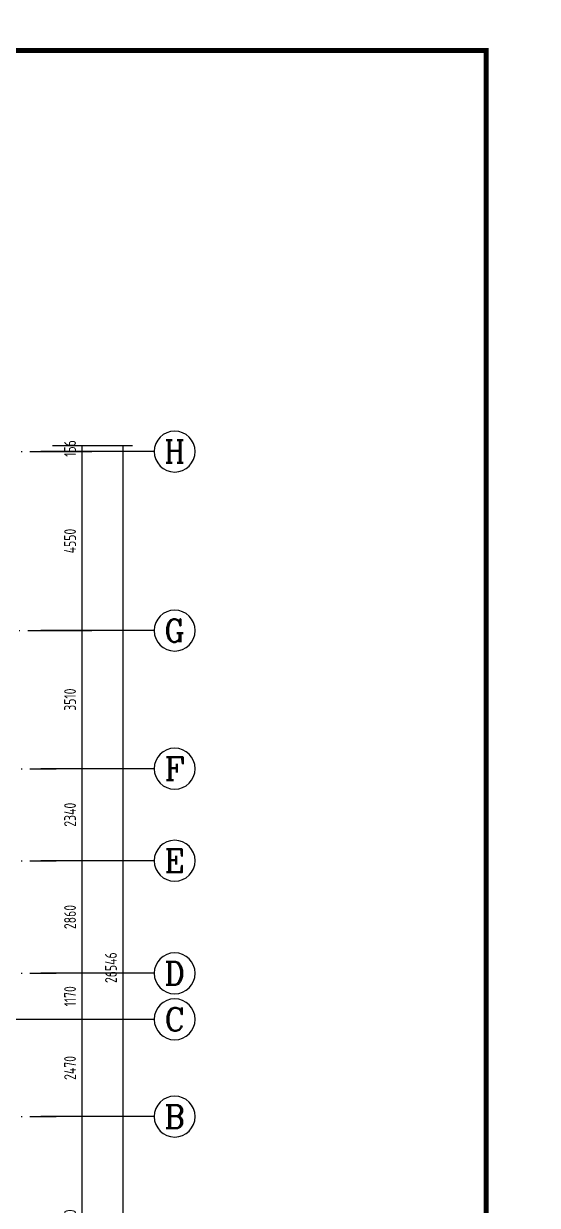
# Model space of a CAD drawing. Extents: x -726032 to 135930, y -151624 to 587044.
# Drawn here: x -315292 to -302225, y 414850 to 444881 of the extents above; entities that cross this region are included whole.
import ezdxf
from ezdxf.enums import TextEntityAlignment as Align

# ---------------------------------------------------------------- set-up
doc = ezdxf.new("R2010")
doc.units = 0
doc.header["$LTSCALE"] = 1000
doc.header["$MEASUREMENT"] = 0
doc.linetypes.add('DOTE', pattern=[2.42, 2, -0.2, 0.02, -0.2])
doc.layers.get('0').update_dxf_attribs({"linetype": 'CONTINUOUS'})
doc.layers.get('DEFPOINTS').update_dxf_attribs({"color": 1, "linetype": 'CONTINUOUS'})
for name, color, linetype in [('AXIS', 245, 'CONTINUOUS'), ('AXIS_TEXT', 7, 'CONTINUOUS'), ('DOTE', 8, 'DOTE'), ('PUB_TITLE', 1, 'CONTINUOUS')]:
    doc.layers.add(name, color=color, linetype=linetype)
doc.styles.add('COMPLEX', font='COMPLEX')
doc.styles.add('DIM_FONT', font='isocp.shx', dxfattribs={"width": 0.8})
doc.dimstyles.new('AXIS', dxfattribs={"dimtxt": 300, "dimasz": 1, "dimexe": 250, "dimexo": 300, "dimgap": 150, "dimtad": 1, "dimdec": 0, "dimzin": 0, "dimdsep": 46, "dimtxsty": 'DIM_FONT', "dimcen": 0.09, "dimse1": 1, "dimse2": 1, "dimclrt": 142, "dimadec": 0, "dimazin": 0, "dimtfac": 1, "dimtdec": 0, "dimtix": 1, "dimtmove": 2, "dimatfit": 3, "dimfxl": 1, "dimtolj": 1, "dimtzin": 0, "dimarcsym": 0})
doc.dimstyles.new('DIMN', dxfattribs={"dimtxt": 300, "dimasz": 1, "dimexe": 250, "dimexo": 300, "dimgap": 150, "dimtad": 1, "dimdec": 0, "dimzin": 0, "dimdsep": 46, "dimtxsty": 'DIM_FONT', "dimcen": 0.09, "dimclrt": 142, "dimadec": 0, "dimazin": 0, "dimtfac": 1, "dimtdec": 0, "dimtix": 1, "dimtmove": 2, "dimatfit": 3, "dimfxl": 1, "dimtolj": 1, "dimtzin": 0, "dimarcsym": 0})

# ---------------------------------------------------------------- blocks, each defined once
blk = doc.blocks.new('_AXISO')
blk.add_circle((0, 0), 0.5)
at = {"layer": 'AXIS_TEXT', "style": 'COMPLEX', "width": 1.041667}
blk.add_attdef('A', text='', height=0.56, dxfattribs=at).set_placement((-0.25, -0.28), (0.25, -0.28), align=Align.FIT)
blk = doc.blocks.new('*D3131')
at = {"layer": 'AXIS', "color": 0, "lineweight": -2, "transparency": 16777216}
blk.add_line((-313811, 423606), (-313811, 420748), dxfattribs=at)
at = {"layer": 'AXIS', "color": 0, "transparency": 16777216}
for points in [[(-313811, 423606), (-313811, 423606), (-313811, 423607)], [(-313811, 420748), (-313811, 420748), (-313811, 420747)]]:
    blk.add_solid(points, dxfattribs=at)
at = {"layer": 'DEFPOINTS', "color": 0, "transparency": 16777216}
for p in [(-314856, 423607), (-314856, 420747), (-313811, 420747)]:
    blk.add_point(p, dxfattribs=at)
at = {"layer": 'AXIS', "color": 142, "transparency": 16777216, "insert": (-314111, 422177), "char_height": 300, "attachment_point": 5, "rotation": 90, "style": 'DIM_FONT'}
blk.add_mtext('\\A1;2860', dxfattribs=at)
blk = doc.blocks.new('*D456')
at = {"layer": 'AXIS', "color": 0, "lineweight": -2, "transparency": 16777216}
for p, q in [((-314556, 434163), (-312521, 434163)), ((-312771, 434162), (-312771, 407617)), ((-314556, 407616), (-312521, 407616))]:
    blk.add_line(p, q, dxfattribs=at)
at = {"layer": 'AXIS', "color": 0, "transparency": 16777216}
for points in [[(-312771, 434162), (-312771, 434162), (-312771, 434163)], [(-312771, 407617), (-312771, 407617), (-312771, 407616)]]:
    blk.add_solid(points, dxfattribs=at)
at = {"layer": 'DEFPOINTS', "color": 0, "transparency": 16777216}
for p in [(-314856, 434163), (-314856, 407616), (-312771, 407616)]:
    blk.add_point(p, dxfattribs=at)
at = {"layer": 'AXIS', "color": 142, "transparency": 16777216, "insert": (-313071, 420890), "char_height": 300, "attachment_point": 5, "rotation": 90, "style": 'DIM_FONT'}
blk.add_mtext('\\A1;26546', dxfattribs=at)
blk = doc.blocks.new('*D3141')
at = {"layer": 'AXIS', "color": 0, "lineweight": -2, "transparency": 16777216}
blk.add_line((-313811, 419576), (-313811, 417108), dxfattribs=at)
at = {"layer": 'AXIS', "color": 0, "transparency": 16777216}
for points in [[(-313811, 419576), (-313811, 419576), (-313811, 419577)], [(-313811, 417108), (-313811, 417108), (-313811, 417107)]]:
    blk.add_solid(points, dxfattribs=at)
at = {"layer": 'DEFPOINTS', "color": 0, "transparency": 16777216}
for p in [(-314856, 419577), (-314856, 417107), (-313811, 417107)]:
    blk.add_point(p, dxfattribs=at)
at = {"layer": 'AXIS', "color": 142, "transparency": 16777216, "insert": (-314111, 418342), "char_height": 300, "attachment_point": 5, "rotation": 90, "style": 'DIM_FONT'}
blk.add_mtext('\\A1;2470', dxfattribs=at)
blk = doc.blocks.new('*D3142')
at = {"layer": 'AXIS', "color": 0, "lineweight": -2, "transparency": 16777216}
blk.add_line((-313811, 420746), (-313811, 419578), dxfattribs=at)
at = {"layer": 'AXIS', "color": 0, "transparency": 16777216}
for points in [[(-313811, 420746), (-313811, 420746), (-313811, 420747)], [(-313811, 419578), (-313811, 419578), (-313811, 419577)]]:
    blk.add_solid(points, dxfattribs=at)
at = {"layer": 'DEFPOINTS', "color": 0, "transparency": 16777216}
for p in [(-314856, 420747), (-314856, 419577), (-313811, 419577)]:
    blk.add_point(p, dxfattribs=at)
at = {"layer": 'AXIS', "color": 142, "transparency": 16777216, "insert": (-314111, 420162), "char_height": 300, "attachment_point": 5, "rotation": 90, "style": 'DIM_FONT'}
blk.add_mtext('\\A1;1170', dxfattribs=at)
blk = doc.blocks.new('*D3145')
at = {"layer": 'AXIS', "color": 0, "lineweight": -2, "transparency": 16777216}
blk.add_line((-313811, 417106), (-313811, 411778), dxfattribs=at)
at = {"layer": 'AXIS', "color": 0, "transparency": 16777216}
for points in [[(-313811, 417106), (-313811, 417106), (-313811, 417107)], [(-313811, 411778), (-313811, 411778), (-313811, 411777)]]:
    blk.add_solid(points, dxfattribs=at)
at = {"layer": 'DEFPOINTS', "color": 0, "transparency": 16777216}
for p in [(-314856, 417107), (-314856, 411777), (-313811, 411777)]:
    blk.add_point(p, dxfattribs=at)
at = {"layer": 'AXIS', "color": 142, "transparency": 16777216, "insert": (-314111, 414442), "char_height": 300, "attachment_point": 5, "rotation": 90, "style": 'DIM_FONT'}
blk.add_mtext('\\A1;5330', dxfattribs=at)
blk = doc.blocks.new('*D3150')
at = {"layer": 'AXIS', "color": 0, "lineweight": -2, "transparency": 16777216}
blk.add_line((-313811, 425946), (-313811, 423608), dxfattribs=at)
at = {"layer": 'AXIS', "color": 0, "transparency": 16777216}
for points in [[(-313811, 425946), (-313811, 425946), (-313811, 425947)], [(-313811, 423608), (-313811, 423608), (-313811, 423607)]]:
    blk.add_solid(points, dxfattribs=at)
at = {"layer": 'DEFPOINTS', "color": 0, "transparency": 16777216}
for p in [(-314856, 425947), (-314856, 423607), (-313811, 423607)]:
    blk.add_point(p, dxfattribs=at)
at = {"layer": 'AXIS', "color": 142, "transparency": 16777216, "insert": (-314111, 424777), "char_height": 300, "attachment_point": 5, "rotation": 90, "style": 'DIM_FONT'}
blk.add_mtext('\\A1;2340', dxfattribs=at)
blk = doc.blocks.new('*D3151')
at = {"layer": 'AXIS', "color": 0, "lineweight": -2, "transparency": 16777216}
blk.add_line((-313811, 429456), (-313811, 425948), dxfattribs=at)
at = {"layer": 'AXIS', "color": 0, "transparency": 16777216}
for points in [[(-313811, 429456), (-313811, 429456), (-313811, 429457)], [(-313811, 425948), (-313811, 425948), (-313811, 425947)]]:
    blk.add_solid(points, dxfattribs=at)
at = {"layer": 'DEFPOINTS', "color": 0, "transparency": 16777216}
for p in [(-314856, 429457), (-314856, 425947), (-313811, 425947)]:
    blk.add_point(p, dxfattribs=at)
at = {"layer": 'AXIS', "color": 142, "transparency": 16777216, "insert": (-314111, 427702), "char_height": 300, "attachment_point": 5, "rotation": 90, "style": 'DIM_FONT'}
blk.add_mtext('\\A1;3510', dxfattribs=at)
blk = doc.blocks.new('*D459')
at = {"layer": 'AXIS', "color": 0, "lineweight": -2, "transparency": 16777216}
for p, q in [((-314556, 434163), (-313561, 434163)), ((-314556, 434007), (-313561, 434007)), ((-313811, 434164), (-313811, 434165)), ((-313811, 434163), (-313811, 434007)), ((-313811, 434006), (-313811, 434005))]:
    blk.add_line(p, q, dxfattribs=at)
at = {"layer": 'AXIS', "color": 0, "transparency": 16777216}
for points in [[(-313811, 434164), (-313811, 434164), (-313811, 434163)], [(-313811, 434006), (-313811, 434006), (-313811, 434007)]]:
    blk.add_solid(points, dxfattribs=at)
at = {"layer": 'DEFPOINTS', "color": 0, "transparency": 16777216}
for p in [(-314856, 434163), (-314856, 434007), (-313811, 434007)]:
    blk.add_point(p, dxfattribs=at)
at = {"layer": 'AXIS', "color": 142, "transparency": 16777216, "insert": (-314111, 434085), "char_height": 300, "attachment_point": 5, "rotation": 90, "style": 'DIM_FONT'}
blk.add_mtext('\\A1;156', dxfattribs=at)
blk = doc.blocks.new('*D460')
at = {"layer": 'AXIS', "color": 0, "lineweight": -2, "transparency": 16777216}
for p, q in [((-314556, 434007), (-313561, 434007)), ((-313811, 434006), (-313811, 429458)), ((-314556, 429457), (-313561, 429457))]:
    blk.add_line(p, q, dxfattribs=at)
at = {"layer": 'AXIS', "color": 0, "transparency": 16777216}
for points in [[(-313811, 434006), (-313811, 434006), (-313811, 434007)], [(-313811, 429458), (-313811, 429458), (-313811, 429457)]]:
    blk.add_solid(points, dxfattribs=at)
at = {"layer": 'DEFPOINTS', "color": 0, "transparency": 16777216}
for p in [(-314856, 434007), (-314856, 429457), (-313811, 429457)]:
    blk.add_point(p, dxfattribs=at)
at = {"layer": 'AXIS', "color": 142, "transparency": 16777216, "insert": (-314111, 431732), "char_height": 300, "attachment_point": 5, "rotation": 90, "style": 'DIM_FONT'}
blk.add_mtext('\\A1;4550', dxfattribs=at)

msp = doc.modelspace()

# ---------------------------------------------------------------- linework, layer by layer
at = {"layer": 'AXIS'}
for p, q in [((-311969.9, 434006.6), (-314856.4, 434006.6)), ((-311969.9, 429456.6), (-314856.4, 429456.6)), ((-311969.9, 425946.6), (-314856.4, 425946.6)), ((-311969.9, 423606.6), (-314856.4, 423606.6)), ((-311969.9, 420746.6), (-314856.4, 420746.6)), ((-311969.9, 419576.6), (-314856.4, 419576.6)), ((-311969.9, 417106.6), (-314856.4, 417106.6))]:
    msp.add_line(p, q, dxfattribs=at)
at = {"layer": 'DOTE'}
for p, q in [((-385312.2, 434006.6), (-314465.2, 434006.6)), ((-385364.2, 429456.6), (-314465.2, 429456.6)), ((-385312.2, 425946.6), (-314465.2, 425946.6)), ((-385312.2, 423606.6), (-314465.2, 423606.6)), ((-385312.2, 420746.6), (-314465.2, 420746.6)), ((-314465.2, 419576.6), (-385312.2, 419576.6)), ((-385312.2, 417106.6), (-314465.2, 417106.6))]:
    msp.add_line(p, q, dxfattribs=at)
at = {"layer": 'PUB_TITLE'}
for points, const_width in [([(-398815.4, 390898.4), (-302225.4, 390898.4), (-302225.4, 445498.4), (-398815.4, 445498.4)], 0.234), ([(-396215.4, 392198.4), (-303525.4, 392198.4), (-303525.4, 444198.4), (-396215.4, 444198.4)], 130)]:
    msp.add_lwpolyline(points, close=True, dxfattribs=dict(at, const_width=const_width))

# ---------------------------------------------------------------- block references
at = {"layer": 'AXIS'}
ref = msp.add_blockref('_AXISO', (-311449.9, 434006.6), dxfattribs=dict(at, xscale=-1040, yscale=1040, zscale=1040))
ref.add_attrib('A', 'H', dxfattribs={"layer": 'AXIS_TEXT', "height": 582.4, "style": 'COMPLEX', "width": 0.9375}).set_placement((-311709.9, 433715.4), (-311189.9, 433715.4), align=Align.FIT)
ref = msp.add_blockref('_AXISO', (-311449.9, 429456.6), dxfattribs=dict(at, xscale=-1040, yscale=1040, zscale=1040))
ref.add_attrib('A', 'G', dxfattribs={"layer": 'AXIS_TEXT', "height": 582.4, "style": 'COMPLEX', "width": 1.041667}).set_placement((-311709.9, 429165.4), (-311189.9, 429165.4), align=Align.FIT)
ref = msp.add_blockref('_AXISO', (-311449.9, 425946.6), dxfattribs=dict(at, xscale=-1040, yscale=1040, zscale=1040))
ref.add_attrib('A', 'F', dxfattribs={"layer": 'AXIS_TEXT', "height": 582.4, "style": 'COMPLEX', "width": 1.171875}).set_placement((-311709.9, 425655.4), (-311189.9, 425655.4), align=Align.FIT)
ref = msp.add_blockref('_AXISO', (-311449.9, 423606.6), dxfattribs=dict(at, xscale=-1040, yscale=1040, zscale=1040))
ref.add_attrib('A', 'E', dxfattribs={"layer": 'AXIS_TEXT', "height": 582.4, "style": 'COMPLEX', "width": 1.171875}).set_placement((-311709.9, 423315.4), (-311189.9, 423315.4), align=Align.FIT)
ref = msp.add_blockref('_AXISO', (-311449.9, 420746.6), dxfattribs=dict(at, xscale=-1040, yscale=1040, zscale=1040))
ref.add_attrib('A', 'D', dxfattribs={"layer": 'AXIS_TEXT', "height": 582.4, "style": 'COMPLEX', "width": 1.102941}).set_placement((-311709.9, 420455.4), (-311189.9, 420455.4), align=Align.FIT)
ref = msp.add_blockref('_AXISO', (-311449.9, 419576.6), dxfattribs=dict(at, xscale=-1040, yscale=1040, zscale=1040))
ref.add_attrib('A', 'C', dxfattribs={"layer": 'AXIS_TEXT', "height": 582.4, "style": 'COMPLEX', "width": 1.25}).set_placement((-311709.9, 419285.4), (-311189.9, 419285.4), align=Align.FIT)
ref = msp.add_blockref('_AXISO', (-311449.9, 417106.6), dxfattribs=dict(at, xscale=-1040, yscale=1040, zscale=1040))
ref.add_attrib('A', 'B', dxfattribs={"layer": 'AXIS_TEXT', "height": 582.4, "style": 'COMPLEX', "width": 1.102941}).set_placement((-311709.9, 416815.4), (-311189.9, 416815.4), align=Align.FIT)

# ---------------------------------------------------------------- dimensions: what is measured, and where the dimension line sits
for p1, p2, distance, picture, middle in [((-314856.4, 434162.6), (-314856.4, 434006.6), 1045.8, '*D459', (-314110.7, 434084.6)), ((-314856.4, 434162.6), (-314856.4, 407616.4), 2085.8, '*D456', (-313070.7, 420889.5)), ((-314856.4, 434006.6), (-314856.4, 429456.6), 1045.8, '*D460', (-314110.7, 431731.6))]:
    dim = msp.add_aligned_dim(p1=p1, p2=p2, distance=distance, dimstyle='DIMN', dxfattribs=at)
    dim.commit()
    dim.dimension.update_dxf_attribs({"geometry": picture, "text_midpoint": middle})
for base, p1, p2, picture, middle in [((-313810.7, 425946.6), (-314856.4, 429456.6), (-314856.4, 425946.6), '*D3151', (-314110.7, 427701.6)), ((-313810.7, 423606.6), (-314856.4, 425946.6), (-314856.4, 423606.6), '*D3150', (-314110.7, 424776.6)), ((-313810.7, 420746.6), (-314856.4, 423606.6), (-314856.4, 420746.6), '*D3131', (-314110.7, 422176.6)), ((-313810.7, 419576.6), (-314856.4, 420746.6), (-314856.4, 419576.6), '*D3142', (-314110.7, 420161.6)), ((-313810.7, 417106.6), (-314856.4, 419576.6), (-314856.4, 417106.6), '*D3141', (-314110.7, 418341.6)), ((-313810.7, 411776.6), (-314856.4, 417106.6), (-314856.4, 411776.6), '*D3145', (-314110.7, 414441.6))]:
    dim = msp.add_linear_dim(base=base, p1=p1, p2=p2, angle=270, dimstyle='AXIS', dxfattribs=at)
    dim.commit()
    dim.dimension.update_dxf_attribs({"geometry": picture, "text_midpoint": middle})

doc.saveas('drawing.dxf')
